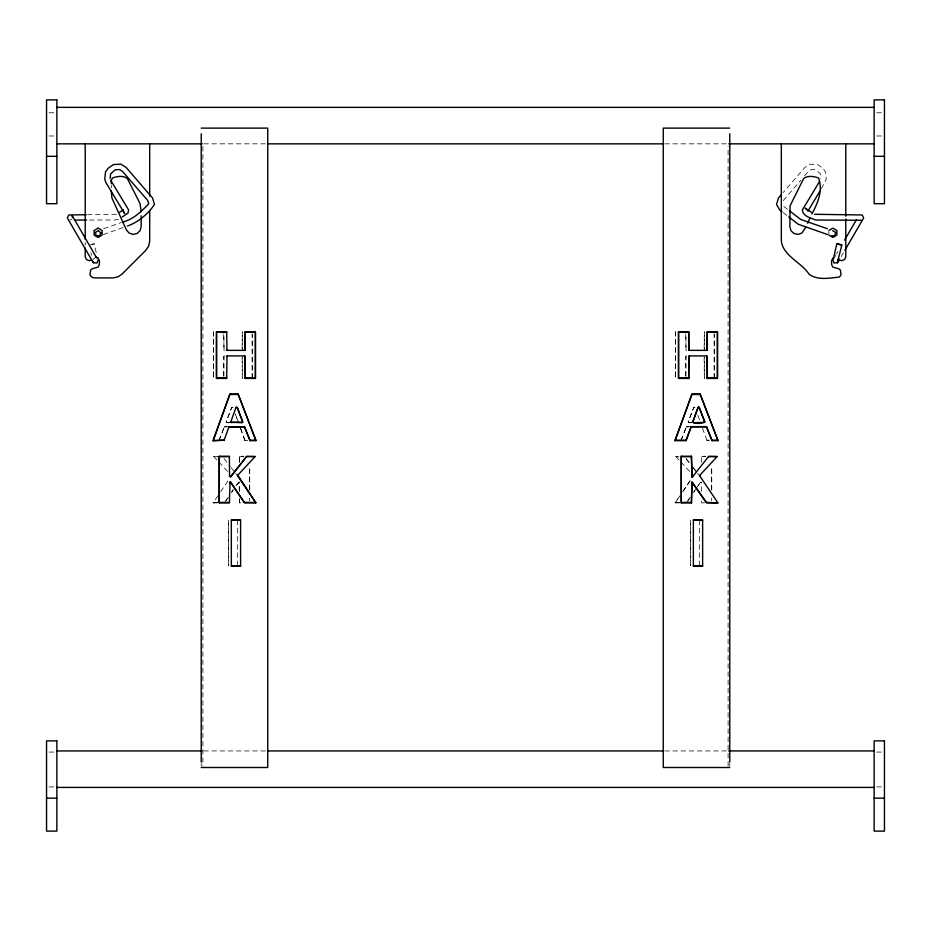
<?xml version="1.0" encoding="UTF-8"?>
<svg xmlns="http://www.w3.org/2000/svg" width="931" height="931" viewBox="0 0 931 931"><rect width="100%" height="100%" fill="white"/><g stroke="black" fill="none" stroke-linecap="round" stroke-linejoin="round"><path stroke-width="0.7" stroke-dasharray="4.66 3.49" d="M223.696 375.705L223.696 356.573L224.359 355.921M223.696 334.543L224.022 350.312L223.882 332.251M223.882 376.555L224.045 356.061M237.545 565.594L237.638 520.057M239.407 499.598L239.57 502.88L242.467 502.88M239.407 491.126L238.953 482.025L234.228 488.205M239.407 462.335L239.57 456.237L243.922 456.237M239.57 502.88L239.57 498.562M239.57 491.359L238.953 482.025M239.57 461.985L239.57 456.237M242.118 357.981L242.304 378.44L242.304 356.573M242.118 348.462L242.304 331.797L242.304 349.707M249.368 500.994L249.368 498.143M249.368 489.566L249.368 465.267M249.729 490.16L249.729 466.128M252.08 377.974L252.08 333.682M252.464 378.44L252.464 334.613M685.728 375.705L685.728 356.573L686.391 355.921M685.728 334.543L686.042 350.312L685.914 332.251M685.914 376.555L686.077 356.061M699.577 565.594L699.67 520.057M704.499 502.88L701.602 502.88L701.602 498.562M701.602 491.359L700.985 482.025L701.602 482.712M701.439 462.335L701.602 456.237L705.954 456.237M704.15 357.981L704.336 378.44L704.336 356.573M704.15 348.462L704.336 331.797L704.336 349.707M711.4 500.994L711.4 498.143M711.4 489.566L711.4 465.267M711.761 490.16L711.761 466.128M714.112 377.974L714.112 333.682M714.496 378.44L714.496 334.613M728.1 766.132L728.1 146.423M729.764 766.132L729.764 763.408M828.881 233.925L828.893 231.621M701.602 456.237L705.71 456.702M218.913 440.666L224.348 426.84L219.216 440.2M680.945 440.666L686.38 426.84L681.248 440.2M834.316 257.945L835.991 254.861M836.538 253.837L837.993 251.347M841.228 256.502L843.405 252.778M821.421 188.667L826.251 179.124L825.448 171.816L822.795 168.185L817.569 164.578L809.958 164.17L804.826 167.499L783.192 192.519M217.365 502.88L213.094 502.88L217.842 495.862M220.752 491.638L229.701 478.313M224.615 502.426L227.816 497.689M231.819 491.766L233.425 489.392M226.024 500.599L228.339 497.177M231.423 492.615L232.971 490.323M236.055 485.761L239.104 482.083M679.397 502.88L675.126 502.88L679.874 495.862M683.028 491.184L691.733 478.313M675.126 502.88L679.537 496.432M682.772 491.638L691.698 478.441M686.647 502.426L689.848 497.689M693.851 491.766L695.457 489.392M696.26 488.205L701.136 482.083M688.056 500.599L690.371 497.177M693.455 492.615L695.003 490.323M698.087 485.761L700.403 482.339M213.094 502.88L217.633 502.426M783.227 200.572L800.904 180.137M804.628 175.843L808.352 171.537L811.401 169.558L815.789 169.791L820.339 173.806L820.863 178.543M224.15 427.026L227.373 426.631M686.182 427.026L689.405 426.631M92.797 259.505L94.683 258.329M69.744 220.275L71.699 219.227M103.329 234.577L124.696 226.989M103.702 228.689L121.414 222.486M96.219 252.545L94.182 243.817L89.225 244.969M92.204 244.259L94.182 243.817M116.433 214.293L87.677 214.712M118.446 219.32L115.165 220.007L86.571 220.042M218.296 456.853L213.827 456.551L220.845 456.295M678.955 456.9L675.859 456.551L682.877 456.295M49.134 112.779L54.289 112.779M876.711 112.779L881.866 112.779M49.134 135.984L54.289 135.984M876.711 135.984L881.866 135.984M203.738 143.84L266.266 143.84M664.734 143.84L727.262 143.84M229.55 422.639L226.896 422.639L226.291 421.766L231.749 407.557L232.61 407.184M691.582 422.639L688.928 422.639L688.323 421.766L693.781 407.557L694.642 407.184M229.457 422.744L226.745 422.744L226.128 421.859L231.691 407.359L232.959 407.569M691.489 422.744L688.777 422.744L688.16 421.859L693.723 407.359L694.992 407.569M224.452 426.817L227.234 426.817M686.484 426.817L689.266 426.817M240.489 428.272L244.83 440.2L247.518 440.2M709.55 440.2L706.862 440.2L709.806 440.666M244.83 440.2L247.774 440.666M239.407 456.702L243.678 456.702M675.487 502.426L679.665 502.426M203.738 750.933L266.266 750.933M664.734 750.933L727.262 750.933M49.134 752.073L54.289 752.073M876.711 752.073L881.866 752.073M49.134 786.916L54.289 786.916M876.711 786.916L881.866 786.916M685.868 350.219L686.554 350.452M223.836 350.219L224.522 350.452M783.821 206.496L788.417 209.999M783.122 212.629L787.614 216.05M675.859 456.551L679.991 461.054M680.933 462.067L690.406 472.203M213.827 456.551L217.959 461.054M218.901 462.067L228.374 472.203M686.077 458.529L689.662 463.091M693.246 467.653L696.842 472.215M686.217 458.936L689.743 463.405M693.258 467.886L696.772 472.354M697.656 473.472L700.287 476.823M224.045 458.529L230.318 466.512M231.225 467.653L234.74 472.354M235.624 473.472L238.255 476.823M697.831 415.284L700.228 421.871M702.521 428.272L707.071 440.666M238.196 421.871L235.322 413.958L238.127 421.778M240.605 428.493L245.039 440.666M90.959 252.755L91.564 255.338M202.9 146.423L202.9 766.132M201.236 763.408L201.236 766.132M111.266 184.966L111.266 187.806M85.221 242.293L85.221 245.19M213.548 331.797L213.548 378.44L213.548 331.797M675.58 331.797L675.58 378.44L675.58 331.797M228.456 565.594L228.374 520.057L228.456 565.594M690.488 565.594L690.406 520.057L690.488 565.594"/><path stroke-width="1.4" d="M729.764 762.047L729.764 133.75M699.635 475.822L699.786 475.159M110.137 178.543L110.661 173.806L115.211 169.791L119.599 169.558L122.648 171.537L147.773 200.572L148.739 203.761C141.78 211.197 133.238 219.495 122.776 222.009M244.62 426.84L250.055 440.666L255.99 440.666L238.08 394.011L229.957 394.011L212.978 440.666L224.138 440.2L212.978 440.666M706.652 426.84L712.087 440.666L718.022 440.666L700.112 394.011L691.989 394.011L675.01 440.666L685.961 440.666L690.988 426.945M231.33 566.048L240.594 566.048L231.33 566.048L231.33 520.057L240.594 520.057L240.594 566.048M240.594 520.057L231.33 520.057M693.362 566.048L702.626 566.048L693.362 566.048L693.362 520.057L702.626 520.057L702.626 566.048M702.626 520.057L693.362 520.057M833.28 259.225L836.818 243.817L841.857 244.981L837.365 262.74L838.203 259.505M244.958 350.312L245.272 331.797L255.42 331.797L255.42 378.44L245.272 378.44L244.923 356.061M706.978 350.312L707.304 331.797L717.452 331.797L717.452 378.44L707.304 378.44L706.955 356.061M226.664 356.573L227.49 355.898M227.001 356.061L226.664 378.44L216.504 378.44L216.504 331.797L226.664 331.797L226.978 350.312M689.033 356.061L688.696 378.44L678.536 378.44L678.536 331.797L688.696 331.797L689.01 350.312M229.398 482.712L230.015 482.025L229.398 502.88L219.239 502.88L219.239 456.237L229.398 456.237L229.561 476.428M691.43 502.88L692.047 482.025L706.385 502.426L717.906 502.88L706.524 502.88L691.896 482.083L691.43 502.88L681.271 502.88L681.271 456.237L691.43 456.237L692.024 477.044L691.43 456.237M213.408 440.2L229.957 394.011M223.929 440.666L228.956 426.945M230.772 421.871L236.043 407.371M675.01 440.666L691.989 394.011M685.961 440.666L691.337 426.631L706.35 426.631L712.087 440.666M692.804 421.871L698.075 407.371M98.221 259.877L96.987 262.973L93.333 262.74L67.323 217.97L68.778 214.968L86.257 214.712M805.815 227.222L801.94 233.041L798.018 234.391L793.957 233.506L790.943 230.667L789.837 226.664L790.07 205.867L803.651 178.531C807.584 175.261 814.148 176.32 818.57 178.007C823.144 190.285 817.86 203.237 811.832 213.979M807.619 223.242L810.017 217.947M833.082 257.794L831.592 260.761L831.592 264.369L832.768 267.069L838.773 268.78L840.402 270.095L841.042 274.796L839.401 277.042C829.73 278.043 817.406 280.673 809.004 274.133C801.44 262.344 783.32 256.165 781.318 241.117L781.318 143.84M856.532 219.576L844.533 240.175M844.859 250.299L863.677 217.97L862.222 214.968L814.567 214.293M237.754 475.159L255.874 502.88L244.492 502.88L230.597 482.339M699.67 475.438L717.173 456.551L708.747 456.248L692.606 476.777M819.548 181.51L802.394 209.882C802.627 216.132 811.006 218.273 815.835 220.007L861.256 220.275M819.955 191.111L807.852 211.256M838.959 260.703L837.667 262.74L834.013 262.973L832.78 259.877M230.574 476.777L246.715 456.248L255.141 456.551L246.54 456.702L230.713 476.823L229.398 476.369M717.173 456.551L708.572 456.702M219.239 502.88L219.239 456.237M681.271 502.88L681.271 456.237M216.504 378.44L216.504 331.797M255.42 378.44L255.42 331.797M678.536 378.44L678.536 331.797M717.452 378.44L717.452 331.797M781.307 194.695L778.491 197.954L776.524 204.401L779.759 210.057L782.005 211.768M236.009 407.569L237.277 407.359L242.328 420.533M237.754 475.241L255.141 456.551M228.851 427.143L244.318 426.631L250.055 440.666M123.148 210.581L124.649 213.536L105.901 182.546L104.749 179.124L105.552 171.816L108.205 168.185L113.431 164.578L121.042 164.17L126.174 167.499L152.509 197.954L154.476 204.401C148.343 213.758 138.265 222.265 127.431 226.024M119.471 212.396L123.416 209.766M122.229 216.958L127.966 213.141L128.606 209.882L110.742 180.311M828.893 230.457L832.908 228.165L836.899 230.492L836.876 235.124L832.861 237.417L828.869 235.089M91.552 260.18L89.085 260.633L86.385 259.47L85.221 256.77L85.221 248.077M689.522 355.898L688.696 356.573L688.696 378.44M691.873 476.986L692.745 476.823M244.446 350.452L245.272 349.707L245.272 331.797M706.478 350.452L707.304 349.707L707.304 331.797M236.358 407.184L237.219 407.557L242.677 422.15L231.086 422.499M698.39 407.184L699.251 407.557L704.709 421.766C703.778 423.826 693.479 424.094 692.873 421.778L698.041 407.569L699.006 406.987L704.872 422.255L693.42 422.744M831.534 235.927L834.851 235.578L835.549 232.319L832.663 230.644M74.34 220.123L86.571 220.042M56.861 107.368L874.139 107.368M201.236 128.117L267.744 128.117L267.744 767.505L201.236 767.505M729.764 128.117L663.256 128.117L663.256 767.505L729.764 767.505M56.861 143.84L202.283 143.84M267.721 143.84L663.279 143.84M728.717 143.84L874.139 143.84M46.55 156.315L56.861 156.315M874.139 156.315L884.45 156.315M216.888 332.251L226.85 332.251M245.086 332.251L255.047 332.251M678.92 332.251L688.882 332.251M707.118 332.251L717.079 332.251M227.315 350.359L244.609 350.359M689.347 350.359L706.641 350.359M227.315 355.921L244.609 355.921M689.347 355.921L706.641 355.921M216.888 377.974L226.85 377.974M245.086 377.974L255.047 377.974M678.92 377.974L688.882 377.974M707.118 377.974L717.079 377.974M230.05 394.476L238.01 394.476M692.082 394.476L700.042 394.476M229.201 426.817L244.516 426.817M691.233 426.817L706.548 426.817M249.752 440.2L255.56 440.2M675.441 440.2L686.17 440.2M711.784 440.2L717.592 440.2M219.6 456.702L229.561 456.702M681.632 456.702L691.593 456.702M219.6 502.426L229.561 502.426M255.513 502.426L244.353 502.426L230.737 482.281L229.864 482.083M681.632 502.426L691.593 502.426M56.861 750.933L202.283 750.933M267.721 750.933L663.279 750.933M728.717 750.933L874.139 750.933M56.861 787.417L874.139 787.417M46.55 798.158L56.861 798.158M874.139 798.158L884.45 798.158M841.775 244.969L836.818 243.817M689.522 350.452L688.696 349.707L688.696 331.797M227.49 350.452L226.664 349.707M95.381 256.956L97.918 257.794L99.408 260.761L99.408 264.369L98.232 267.069L92.227 268.78L90.598 270.095L89.958 274.796L91.599 277.042L94.24 277.904L112.884 277.904L117.818 276.926L121.996 274.133L145.899 250.23L148.692 246.052L149.682 241.117L149.682 210.627M706.478 355.898L707.304 356.573L707.304 378.44M244.446 355.898L245.272 356.573L245.272 378.44M827.298 228.689L800.707 219.46L789.569 210.883M827.671 234.577L798.239 224.255L788.743 216.911M805.315 208.253L811.529 212.396M805.408 208.323L806.944 209.766M93.042 261.948L93.635 262.74M230.841 422.15L242.223 422.744L242.84 421.859M717.906 502.88L699.635 475.753M255.874 502.88L237.603 475.753M96.684 257.945L72.129 215.503L72.478 217.61M838.575 258.469L839.448 260.18L841.915 260.633L844.615 259.47L845.779 256.77L845.779 219.122M700.112 394.011L718.022 440.666M238.08 394.011L255.99 440.666M845.779 143.84L845.779 216.236M201.236 133.75L201.236 762.047M149.682 143.84L149.682 196.104M141.163 211.733L140.057 203.61L127.349 178.531C123.416 175.261 116.852 176.32 112.43 178.007L111.266 180.707L111.266 183.547M141.163 215.806L141.163 226.664L140.057 230.667L137.043 233.506L132.982 234.391L129.06 233.041L126.395 229.864L111.953 198.094L111.266 190.634M85.221 143.84L85.221 239.395M100.816 232.878L99.466 235.927L96.149 235.578L95.451 232.319L98.337 230.644L100.816 232.878M98.092 228.165L94.101 230.492L94.124 235.124L98.139 237.417L102.131 235.089L102.107 230.457L98.092 228.165M56.861 99.885L46.55 99.885L46.55 203.691L56.861 203.691L56.861 99.885M884.45 99.885L874.139 99.885L874.139 203.691L884.45 203.691L884.45 99.885M56.861 740.878L46.55 740.878L46.55 831.115L56.861 831.115L56.861 740.878M884.45 740.878L874.139 740.878L874.139 831.115L884.45 831.115L884.45 740.878"/></g></svg>
